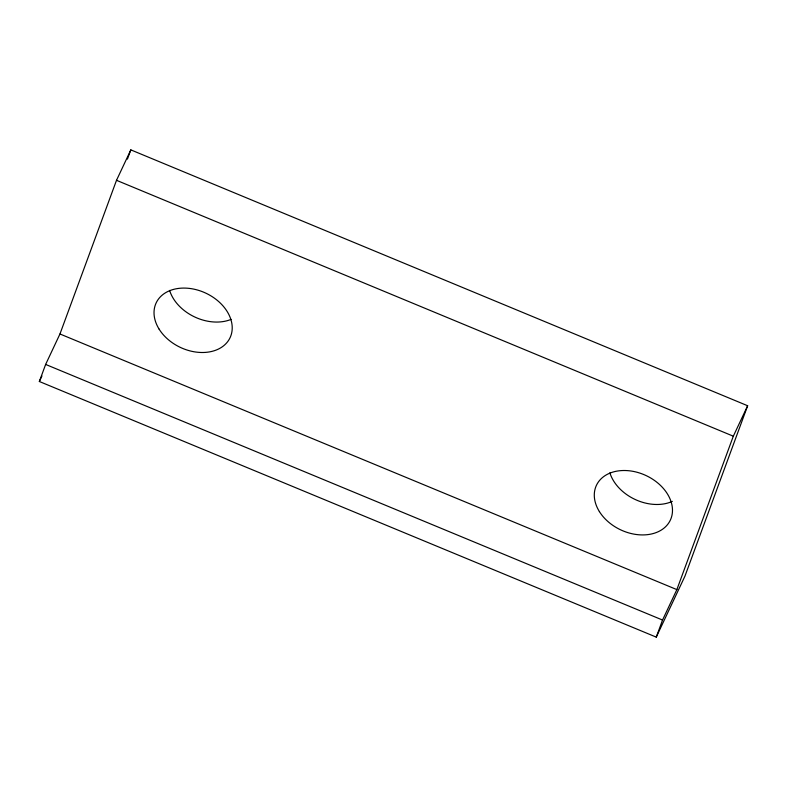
<?xml version="1.0" encoding="UTF-8"?>
<svg xmlns="http://www.w3.org/2000/svg" width="787" height="787" viewBox="0 0 787 787"><rect width="100%" height="100%" fill="white"/><g stroke="black" fill="none" stroke-linecap="round" stroke-linejoin="round"><path stroke-width="1.18" d="M39.35 381.498L45.636 364.43L59.96 333.983L116.506 180.312L130.829 149.874L747.65 405.748L684.916 576.241L656.26 637.126L39.35 381.498L41.957 375.97M127.435 159.102L130.829 149.874M656.26 637.126L662.546 620.048L676.869 589.611L733.317 436.195L747.65 405.748M116.506 180.312L733.317 436.195M59.96 333.983L676.869 589.611M45.636 364.43L662.546 620.048M672.324 501.378A40.845 29.965 25.2 0 1 609.886 472.83M231.053 319.394A40.845 29.965 25.2 0 1 169.618 290.403M599.399 511.589A40.845 29.965 25.2 0 0 667.12 525.096A40.845 29.965 25.2 0 0 633.643 471.462A40.845 29.965 25.2 0 0 599.399 511.589M159.131 329.163A40.845 29.965 25.2 0 0 226.853 342.67A40.845 29.965 25.2 0 0 193.376 289.036A40.845 29.965 25.2 0 0 159.131 329.163"/></g></svg>
